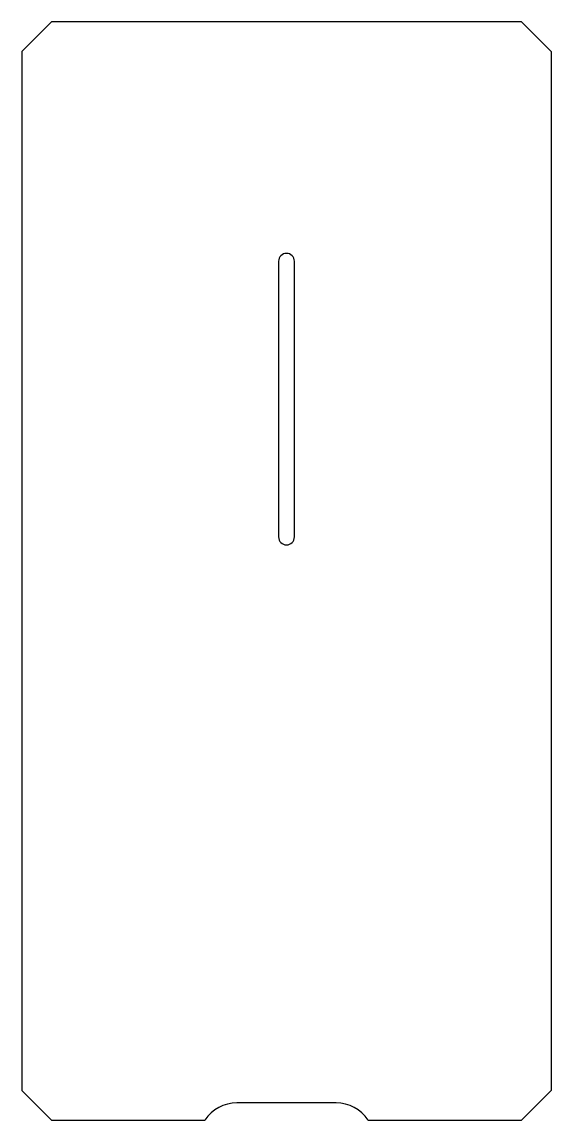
# Model space of a CAD drawing. Header units: millimetres. Extents: x -72 to 72, y -6 to 293.
import ezdxf

# ---------------------------------------------------------------- set-up
doc = ezdxf.new("R2010")
doc.units = ezdxf.units.MM

msp = doc.modelspace()

# ---------------------------------------------------------------- linework, layer by layer
at = {"color": 7, "linetype": 'Continuous', "lineweight": 25}
for p, q in [((-63.88, 292.95), (-71.88, 284.95)), ((63.88, 292.95), (-63.88, 292.95)), ((63.88, 292.95), (71.88, 284.95)), ((-71.88, 284.95), (-71.88, 2.25)), ((71.88, 284.95), (71.88, 2.25)), ((-2.15, 227.85), (-2.15, 152.85)), ((2.15, 152.85), (2.15, 227.85)), ((-71.88, 2.25), (-63.88, -5.75)), ((71.88, 2.25), (63.88, -5.75)), ((13.5, -1.1), (-13.5, -1.1)), ((-63.88, -5.75), (-22.17, -5.75)), ((22.17, -5.75), (63.88, -5.75))]:
    msp.add_line(p, q, dxfattribs=at)
for centre, radius, start, end in [((0, 227.85), 2.15, 0, 180), ((0, 152.85), 2.15, 180, 0), ((-13.5, -11.5), 10.4, 90, 146.4349), ((13.5, -11.5), 10.4, 33.5651, 90)]:
    msp.add_arc(centre, radius, start, end, dxfattribs=at)

doc.saveas('drawing.dxf')
